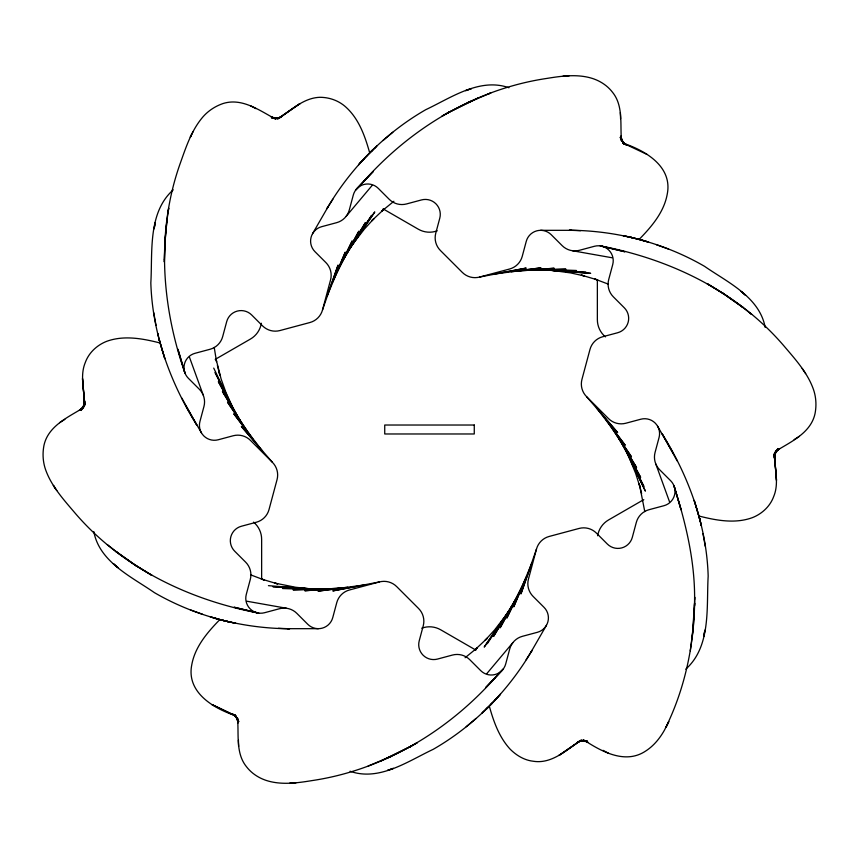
<?xml version="1.0" encoding="UTF-8"?>
<svg xmlns="http://www.w3.org/2000/svg" width="859" height="859" viewBox="0 0 859 859"><rect width="100%" height="100%" fill="white"/><g stroke="black" fill="none" stroke-linecap="round" stroke-linejoin="round"><path stroke-width="1.29" d="M694.609 599.496C694.931 560.605 685.6 522.379 673.875 485.539L681.101 509.849L674.519 487.429M694.534 605.713L694.641 597.005C694.748 642.811 685.181 689.09 664.479 730.096C659.841 738.343 653.699 745.902 645.657 751.056C625.857 764.274 602.943 752.312 585.494 741.059L588.007 742.326L584.904 740.909L587.32 741.779L580.319 740.651C566.414 750.122 551.532 764.285 533.149 761.224C524.323 760.236 516.377 755.405 510.182 749.209C499.154 737.269 493.646 721.657 489.351 706.291M159.871 342.934C142.712 338.575 124.115 335.085 106.935 341.238C97.228 344.931 88.864 352.609 85.309 362.466C79.511 376.274 84.73 391.382 84.504 405.716L84.676 401.142L83.323 408.186L84.418 403.955L81.143 410.452L85.245 403.505L83.001 407.316M699.129 516.066C716.288 520.425 734.885 523.915 752.065 517.762C761.772 514.069 770.136 506.391 773.691 496.534C779.489 482.726 774.27 467.618 774.496 453.284L774.324 457.858L775.677 450.814L774.582 455.045L777.857 448.548L773.755 455.495L775.999 451.684M369.649 152.709C364.85 135.668 358.579 117.823 344.652 106.022C337.705 100.267 328.825 97.271 319.827 97.303C303.56 97.883 291.448 110.081 278.606 118.435L271.68 117.221L274.096 118.091L270.993 116.674L273.506 117.941C258.355 109.608 241.325 97.733 223.093 103.52C215.373 106.14 208.372 110.693 202.992 116.824C191.353 130.31 185.834 147.705 179.95 164.176C156.027 231.866 161.599 306.523 185.125 373.461L177.899 349.151L184.481 371.571M692.225 637.41L694.598 603.19L693.159 629.013L693.385 626.404L690.292 650.897M168.321 210.788L168.708 208.103L166.775 221.59M479.623 277.049L509.57 269.017A17.91 17.91 0 0 0 522.24 256.358L526.245 241.379A14.925 14.925 0 0 1 551.21 234.69L562.173 245.653A17.91 17.91 0 0 0 579.471 250.291L594.449 246.275A14.925 14.925 0 0 1 612.725 264.551L608.709 279.529A17.91 17.91 0 0 0 613.347 296.827L624.31 307.79A14.925 14.925 0 0 1 617.621 332.755L602.642 336.76A17.91 17.91 0 0 0 589.983 349.43L581.951 379.377A17.91 17.91 0 0 0 586.59 396.675L608.516 418.601A17.91 17.91 0 0 0 625.814 423.24L640.793 419.224A14.925 14.925 0 0 1 659.068 437.499L655.052 452.478A17.91 17.91 0 0 0 659.691 469.776L670.654 480.739A14.925 14.925 0 0 1 663.964 505.704L648.985 509.72A17.91 17.91 0 0 0 636.326 522.379L632.31 537.358A14.925 14.925 0 0 1 607.345 544.048L596.382 533.074A17.91 17.91 0 0 0 579.084 528.446L549.126 536.467A17.91 17.91 0 0 0 536.467 549.126L528.446 579.084A17.91 17.91 0 0 0 533.074 596.382L544.048 607.345A14.925 14.925 0 0 1 537.358 632.31L522.379 636.326A17.91 17.91 0 0 0 509.72 648.985L505.704 663.964A14.925 14.925 0 0 1 480.739 670.654L469.776 659.691A17.91 17.91 0 0 0 452.478 655.052L437.499 659.068A14.925 14.925 0 0 1 419.224 640.793L423.24 625.814A17.91 17.91 0 0 0 418.601 608.516L396.675 586.59A17.91 17.91 0 0 0 379.377 581.951L349.43 589.983A17.91 17.91 0 0 0 336.76 602.642L332.755 617.621A14.925 14.925 0 0 1 307.79 624.31L296.827 613.347A17.91 17.91 0 0 0 279.529 608.709L264.551 612.725A14.925 14.925 0 0 1 246.275 594.449L250.291 579.471A17.91 17.91 0 0 0 245.653 562.173L234.69 551.21A14.925 14.925 0 0 1 241.379 526.245L256.358 522.24A17.91 17.91 0 0 0 269.017 509.57L277.049 479.623A17.91 17.91 0 0 0 272.41 462.325L250.484 440.399A17.91 17.91 0 0 0 233.186 435.76L218.207 439.776A14.925 14.925 0 0 1 199.932 421.501L203.948 406.522A17.91 17.91 0 0 0 199.309 389.224L188.346 378.261A14.925 14.925 0 0 1 195.036 353.296L210.015 349.28A17.91 17.91 0 0 0 222.674 336.621L226.69 321.642A14.925 14.925 0 0 1 251.655 314.952L262.618 325.926A17.91 17.91 0 0 0 279.916 330.554L309.874 322.533A17.91 17.91 0 0 0 322.533 309.874L330.554 279.916A17.91 17.91 0 0 0 325.926 262.618L314.952 251.655A14.925 14.925 0 0 1 321.642 226.69L336.621 222.674A17.91 17.91 0 0 0 349.28 210.015L353.296 195.036A14.925 14.925 0 0 1 378.261 188.346L389.224 199.309A17.91 17.91 0 0 0 406.522 203.948L421.501 199.932A14.925 14.925 0 0 1 439.776 218.207L435.76 233.186A17.91 17.91 0 0 0 440.399 250.484L462.325 272.41A17.91 17.91 0 0 0 479.623 277.049L526.202 268.094L494.215 274.075L540.998 267.868L511.18 271.487M322.533 309.874L338.07 265.055L327.258 295.743L345.275 252.127L331.961 283.363L352.201 240.896L336.642 272.518L358.89 231.157L341.302 263.037L365.376 222.696L345.952 254.704L371.689 215.298L350.579 247.338L374.782 211.926L352.888 243.945L364.409 229.052L373.89 218.658L371.679 220.817L384.166 209.059L381.772 211.153L393.894 201.274M536.467 549.126L520.93 593.945L531.742 563.257L513.725 606.873L527.039 575.637L506.799 618.104L522.358 586.482L500.11 627.843L517.698 595.963L493.624 636.304L513.048 604.296L487.311 643.702M191.6 134.573L190.279 137.257L193.028 131.685M312.547 233.702L327.977 206.976M546.453 625.298L531.023 652.024M84.622 404.535L80.145 410.044L82.11 408.379L79.339 410.366L81.68 408.82C66.895 417.764 48.093 426.579 43.992 445.263C42.402 453.262 42.843 461.594 45.463 469.325C51.315 486.151 63.63 499.627 74.948 512.952C121.602 567.52 189.044 600.022 258.784 613.111L234.11 607.227L256.83 612.725M774.378 454.465L778.855 448.956L776.89 450.621L779.661 448.634L777.32 450.18C792.105 441.236 810.907 432.421 815.008 413.737C816.598 405.738 816.157 397.406 813.537 389.675C807.685 372.849 795.37 359.373 784.052 346.048C737.398 291.48 669.956 258.978 600.216 245.889L624.89 251.773L602.17 246.275M332.873 199.256L326.86 208.737C350.751 168.042 384.768 133.231 425.774 109.684C450.932 97.851 479.73 77.374 508.947 87.747M526.127 659.744L532.14 650.263C508.249 690.958 474.232 725.769 433.226 749.316C408.068 761.149 379.27 781.626 350.053 771.253M506.112 615.055L508.421 611.662L484.218 647.074L506.112 615.055L494.591 629.948L485.11 640.342L487.321 638.183L474.834 649.941L477.228 647.847L465.106 657.726M346.231 216.243L372.065 185.523M512.769 642.757L486.935 673.477M357.161 188.346L373.278 171.424L355.851 189.85L365.376 179.563L363.969 181.045C411.311 127.766 475.779 88.982 546.818 78.427C560.97 76.129 575.788 74.024 589.908 77.718C598.734 80.016 607.002 85.009 612.553 92.321C623.097 105.324 620.241 123.181 621.325 138.621L621.154 135.819L621.486 139.212L621.025 136.678L621.83 140.103L621.1 137.837L624.139 144.366L620.166 137.333L623.591 143.399M501.839 670.654L485.722 687.576L503.149 669.15L493.624 679.437L495.031 677.955C447.689 731.234 383.221 770.018 312.182 780.573C298.03 782.871 283.212 784.976 269.092 781.282C260.266 778.984 251.998 773.991 246.447 766.679C235.903 753.676 238.759 735.819 237.675 720.379L237.846 723.181L237.513 719.788L237.975 722.322L237.17 718.897L237.9 721.163L234.861 714.634L238.834 721.667L235.409 715.601M219.721 619.726C207.363 632.407 195.036 646.763 191.782 664.726C186.178 692.343 213.419 708.331 235.559 715.708L211.969 704.573L236.397 716.385M639.279 239.274C651.637 226.593 663.964 212.237 667.218 194.274C672.822 166.657 645.581 150.669 623.441 143.292L647.031 154.427M173.25 189.818C147.587 212.721 152.655 252.095 150.83 282.89C152.376 333.593 170.189 382.491 196.883 425.237L181.797 398.061M685.75 669.182C711.413 646.279 706.345 606.905 708.17 576.11C706.624 525.407 688.811 476.509 662.117 433.763L677.203 460.939M382.996 140.543L392.81 132.254M466.19 726.746L476.004 718.457M278.606 118.435L300.049 103.574L277.607 118.832L282.59 115.868M580.394 740.565L558.951 755.426L581.393 740.168L576.41 743.132M59.593 422.682L64.855 419.375M794.145 439.625L799.407 436.318M277.607 118.832L281.645 116.695L274.869 119.036L279.078 117.887L271.809 118.295L278.735 118.359L275.46 118.327M581.393 740.168L577.355 742.305L584.131 739.964L579.922 741.113L587.191 740.705L580.265 740.641L583.54 740.673M478.195 98.012L447.367 113.077L470.453 101.416L468.08 102.522L490.833 92.955L488.32 93.964M380.805 760.988L411.633 745.923L388.547 757.584L390.92 756.478L368.167 766.045M379.377 581.951L332.798 590.906L364.785 584.925L318.002 591.132L347.82 587.513M511.202 271.648L554.184 268.255L529.434 269.898M347.798 587.352L304.816 590.745L329.566 589.102M525.536 270.166L519.019 270.596L565.963 269.178L533.46 269.812M333.464 588.834L339.981 588.404L293.037 589.822L325.54 589.188M562.978 76.204L569.173 75.807M296.022 782.796L289.827 783.193L293.026 782.989M540.59 230.319L571.45 230.319M318.41 628.681L287.55 628.681M533.589 269.951L576.529 270.564L539.098 269.747L586.096 272.324L547.795 270.07L590.562 273.334L547.795 270.07M325.411 589.049L282.471 588.436L319.902 589.253L272.904 586.676L311.205 588.93L268.438 585.666M580.577 230.695L569.367 230.233C616.558 230.577 663.706 242.635 704.605 266.365C727.433 282.235 759.571 296.935 765.186 327.419M278.423 628.305L289.633 628.767C242.442 628.423 195.294 616.365 154.395 592.635C131.567 576.765 99.429 562.065 93.814 531.581M311.205 588.93L295.636 587.266L274.708 583.078L277.682 583.916L261.254 578.987L264.271 580.008L250.764 574.896M551.886 270.381L570.548 272.904L584.292 275.922L581.318 275.084L597.746 280.013L594.729 278.992L608.236 284.104M572.556 250.753L612.08 257.764M286.444 608.247L246.92 601.236M656.491 244.751L668.581 249.099M190.419 609.901L202.509 614.249M250.452 105.732L255.95 108.653M603.05 750.347L608.548 753.268M622.603 142.615L627.661 145.45L622.603 142.615L625.631 144.301M624.633 143.754L626.469 145.053L621.057 140.361L624.16 143.421L621.959 140.511M234.367 715.246L232.531 713.947L237.943 718.639L234.84 715.579L237.041 718.489M749.499 312.676L751.625 314.351L740.92 305.922M107.375 544.649L118.08 553.078M586.59 396.675L617.632 432.539L596.457 407.832L625.223 445.241L605.616 419.149L631.483 456.859L612.607 428.662L636.573 467.521L617.761 436.351L640.653 477.368L622.657 444.543L643.917 486.527L626.716 452.231L645.281 490.908L626.716 452.231M272.41 462.325L241.368 426.461L262.543 451.168L233.777 413.759L253.384 439.851L227.517 402.141L246.393 430.338L222.427 391.479L241.239 422.649L218.347 381.632L236.343 414.457L215.083 372.473L232.284 406.769L213.719 368.092M802.199 368.457L805.645 373.611M56.801 490.543L53.355 485.389L55.137 488.062M657.543 426.118L672.973 452.843M201.457 432.882L186.027 406.157M232.284 406.769L225.938 392.456L221.085 378.926L215.92 358.536L216.543 361.66L214.224 347.412M628.498 455.925L635.639 473.363L639.901 486.763L644.776 511.588M655.825 464.01L669.515 501.753M203.175 394.99L189.485 357.247M639.901 486.763L639.139 483.778L641.619 493.528M219.099 372.237L219.861 375.222L217.381 365.472M159.602 341.248L157.68 333.421L158.26 335.805M702.995 533.697L705.271 546.356M153.729 312.644L156.005 325.303M620.37 112.561L620.585 118.778M238.415 740.222L238.63 746.439M774.496 453.284L774.571 459.082L774.528 455.614M84.504 405.716L84.429 399.918L84.472 403.386M597.359 280.893L597.359 319.666A22.377 22.377 0 0 0 605.423 336.868M261.641 578.107L261.641 539.334A22.377 22.377 0 0 0 253.577 522.132M643.799 499.691A22.377 22.377 0 0 0 642.124 500.572L608.548 519.953A22.377 22.377 0 0 0 597.649 535.748M475.865 650.188A22.377 22.377 0 0 0 474.265 649.179L440.688 629.787A22.377 22.377 0 0 0 421.758 628.176M215.201 359.309A22.377 22.377 0 0 0 216.876 358.428L250.452 339.047A22.377 22.377 0 0 0 261.351 323.252M383.135 208.812A22.377 22.377 0 0 0 384.735 209.821L418.312 229.213A22.377 22.377 0 0 0 437.242 230.824M164.391 259.504L164.359 261.995L164.971 241.39L167.076 218.938L164.831 243.956L164.971 241.39L164.391 259.504M155.221 222.868L154.137 228.677L155.221 222.868M704.863 630.323L703.779 636.132L704.863 630.323M668.721 721.743L665.972 727.315L668.721 721.743M360.125 163.06L358.547 164.788L364.377 158.389L360.125 163.06M500.453 694.212L494.623 700.611L500.453 694.212M366.89 155.737L362.745 160.118L372.709 149.928L366.89 155.737M496.255 698.882L490.425 704.981L496.255 698.882M492.11 703.263L486.291 709.072L492.11 703.263M375.018 147.748L370.981 151.624L376.8 146.051L375.018 147.748M488.019 707.376L482.2 712.949L488.019 707.376M444.167 114.902L441.988 116.137L449.59 111.863L444.167 114.902M417.012 742.863L409.41 747.137L417.012 742.863M471.312 88.649L465.739 90.614L471.312 88.649M393.261 768.386L387.688 770.351L393.261 768.386M474.265 425.022L384.735 425.022L384.735 433.978L474.265 433.978L474.265 425.022M631.73 237.546L623.269 235.699L631.73 237.546M235.731 623.301L227.27 621.454L235.731 623.301M635.273 238.405L629.422 236.998L643.23 240.531L635.273 238.405M229.578 622.002L221.397 620.005L229.578 622.002M223.727 620.595L215.77 618.469L223.727 620.595M646.269 241.443L640.878 239.886L648.62 242.131L646.269 241.443M218.122 619.114L210.38 616.869L218.122 619.114M709.276 284.898L707.129 283.631L724.674 294.476L743.056 307.511L722.526 293.059L724.674 294.476L709.276 284.898M151.871 575.369L134.326 564.524L115.944 551.489L136.474 565.941L134.326 564.524L151.871 575.369M743.346 293.359L741.102 291.437L745.591 295.281L743.346 293.338M117.898 567.563L113.409 563.719L117.898 567.563M694.931 502.644L694.222 500.41L700.021 520.103L694.931 502.644M164.778 358.59L158.979 338.897L164.778 358.59M701.32 525.579L699.398 517.752L701.32 525.579M776.16 475.371L774.335 454.347L776.482 480.353L776.16 475.371M84.665 404.653L82.518 378.647L84.665 404.653"/></g></svg>
